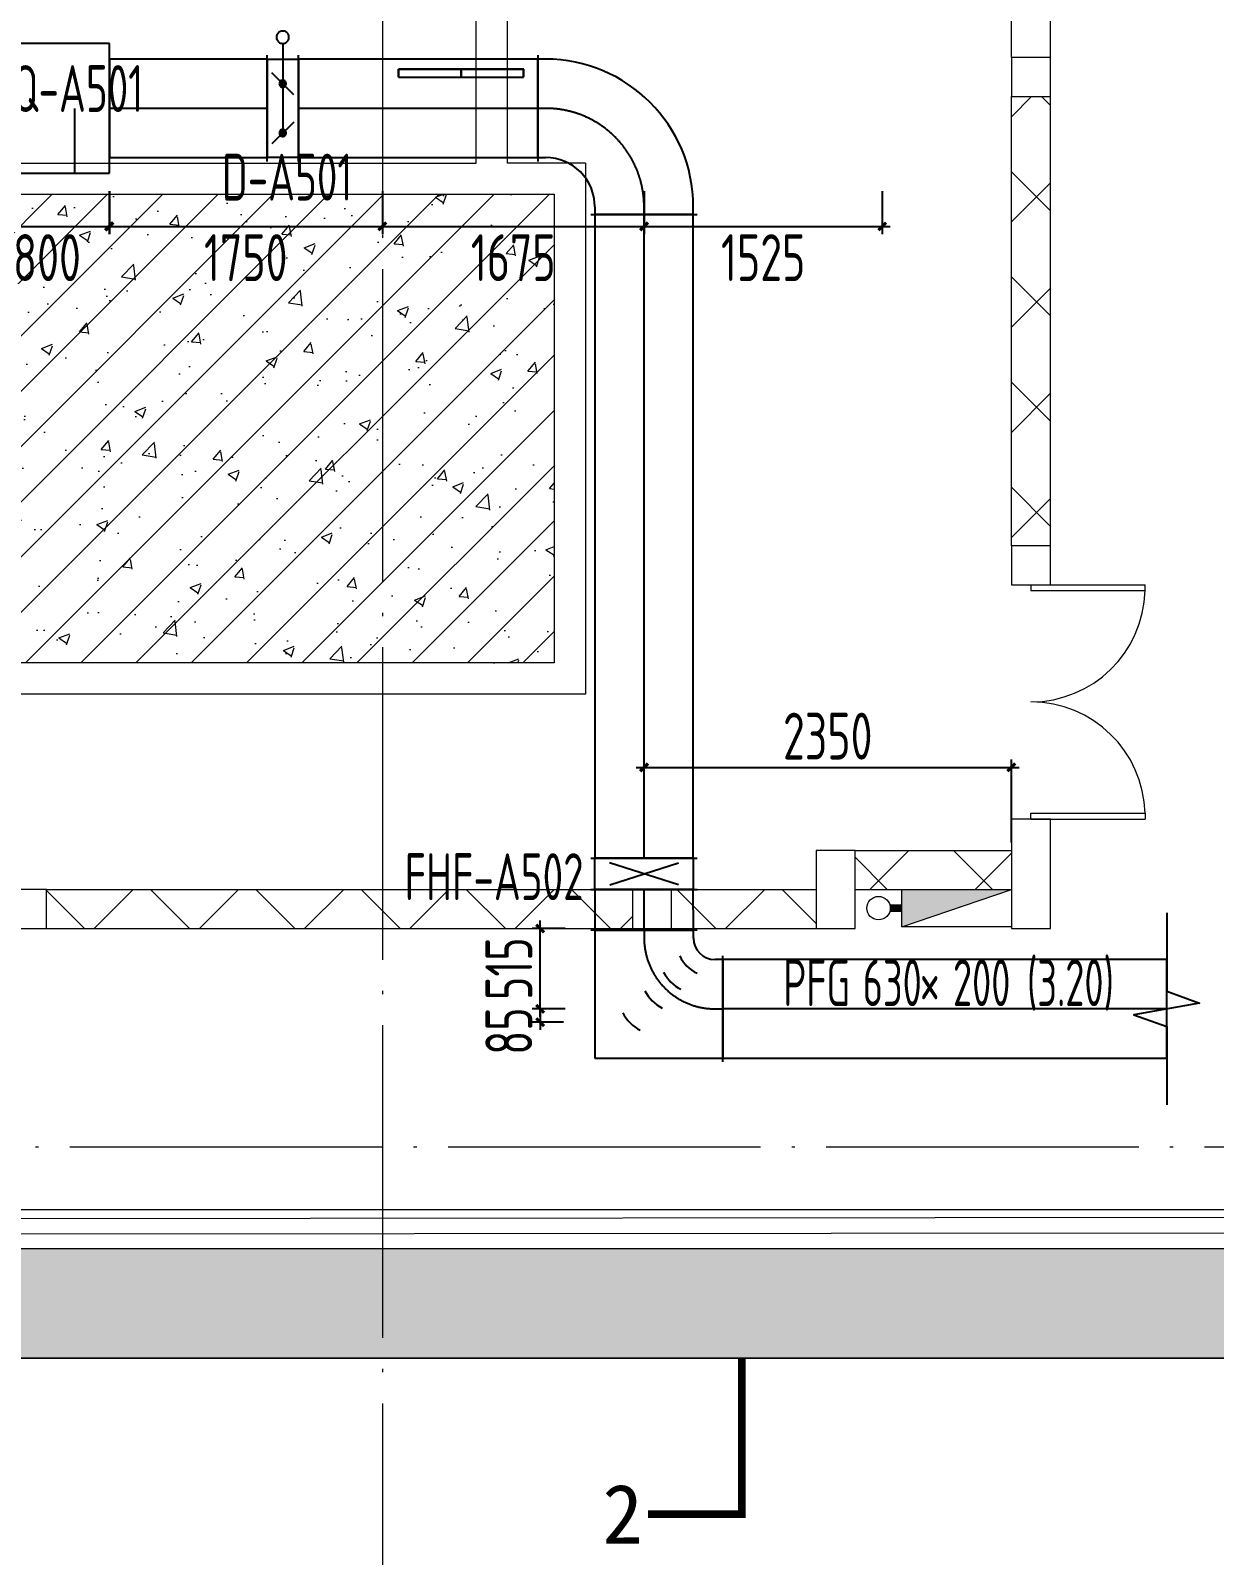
# Model space of a CAD drawing. Extents: x 13114849 to 13479250, y 160225 to 278773.
# Drawn here: x 13254146 to 13261722, y 182245 to 192008 of the extents above; entities that cross this region are included whole.
import ezdxf

# ---------------------------------------------------------------- set-up
doc = ezdxf.new("R2010")
doc.units = 0
doc.header["$LTSCALE"] = 1000
doc.header["$MEASUREMENT"] = 0
doc.linetypes.add('CENTER2', pattern=[28.575, 19.05, -3.175, 3.175, -3.175])
doc.linetypes.add('DOTE', pattern=[2.42, 2, -0.2, 0.02, -0.2])
for name, color, linetype in [('DIM_SYMB', 3, 'Continuous'), ('DUCT-X-P中心线', 5, 'CENTER2'), ('DUCT-X-P标注', 7, 'Continuous'), ('DUCT-X-P法兰', 2, 'Continuous'), ('DUCT-X-P管', 31, 'Continuous'), ('DUCT-X-P管端线', 2, 'Continuous'), ('DUCT-X-P阀门', 7, 'Continuous'), ('Hvac-Hide', 8, 'Continuous'), ('PUB_TEXT', 8, 'Continuous')]:
    doc.layers.add(name, color=color, linetype=linetype)
doc.layers.add('建筑底图', color=8, linetype='Continuous', lineweight=13)
doc.styles.add('67', font='gbenor.shx', dxfattribs={"width": 0.7, "bigfont": 'hztxt.shx'})
doc.styles.add('du', font='gbenor.shx', dxfattribs={"width": 0.8, "bigfont": 'hztxt.shx'})
doc.styles.add('宋体', font='')
doc.styles.get('宋体').set_extended_font_data('SimSun')
doc.dimstyles.new('67', dxfattribs={"dimscale": 100, "dimtxt": 3, "dimasz": 0.5, "dimexe": 0.5, "dimexo": 2, "dimgap": 0.5, "dimtad": 2, "dimdec": 0, "dimrnd": 5, "dimzin": 0, "dimdsep": 46, "dimtxsty": 'du', "dimblk": 'ARCHTICK', "dimcen": 0, "dimdle": 0.5, "dimclrd": 256, "dimclre": 256, "dimclrt": 256, "dimazin": 0, "dimtfac": 1, "dimtdec": 0, "dimtix": 1, "dimtmove": 2, "dimatfit": 3, "dimfxl": 1, "dimtolj": 1, "dimtzin": 0, "dimlwd": -1, "dimlwe": -1, "dimarcsym": 0})
pattern_1 = [(45, (0, 0), (-336.759605, 336.759605), []), (135, (0, 0), (-336.759605, -336.759605), [])]
pattern_2 = [(45, (793255.26, 8e-09), (-176.7766953, 176.7766953), []), (50, (793255.26, 8e-09), (717.260183, -62.752135), [75, -825]), (355, (793255.26, 8e-09), (-138.751334, 752.192134), [60, -660]), (100.4514, (793315, -5.2), (578.50938, 689.439542), [63.74019, -701.14211]), (46.1842, (793255.26, 200), (1067.24105, -165.519014), [112.5, -1237.5]), (96.6356, (793344.2, 186.2), (934.662706, 974.11787), [95.61029, -1051.713]), (351.1842, (793255.3, 200), (934.66195, 974.1186), [90, -990]), (21, (793355.26, 150), (596.907052, -402.61889), [75, -825]), (326, (793355.26, 150), (243.31533, 725.150045), [60, -660]), (71.4514, (793405, 116.45), (840.22263, 322.530497), [63.74019, -701.14211]), (37.5, (793255.26, 8e-09), (12.1598553, 332.893854), [0, -652, 0, -670, 0, -662.5]), (7.5, (793255.26, 8e-09), (263.069537, 394.411712), [0, -382, 0, -637, 0, -252.5]), (327.5, (793032.26, 8e-09), (533.822436, -22.554872), [0, -250, 0, -780, 0, -1035]), (317.5, (792932.26, 8e-09), (583.18617, 100.104982), [0, -325, 0, -518, 0, -735])]

# ---------------------------------------------------------------- blocks, each defined once
blk = doc.blocks.new('_ArchTick')
at = {"color": 0, "linetype": 'ByBlock', "const_width": 0.4}
blk.add_lwpolyline([(-0.5, -0.5), (0.5, 0.5)], dxfattribs=at)
blk = doc.blocks.new('*D202')
at = {"layer": 'DUCT-X-P标注', "transparency": 16777216}
for p, q in [((13257406.8, 185744.7), (13257406.8, 185794.7)), ((13257566.8, 185744.7), (13257356.8, 185744.7)), ((13257406.8, 185744.7), (13257406.8, 185659.6)), ((13257555.5, 185659.6), (13257356.8, 185659.6)), ((13257406.8, 185659.6), (13257406.8, 185609.6))]:
    blk.add_line(p, q, dxfattribs=at)
at = {"layer": 'DUCT-X-P标注', "transparency": 16777216, "xscale": 50, "yscale": 50, "zscale": 50}
for p, rotation in [((13257406.8, 185744.7), 270), ((13257406.8, 185659.6), 90)]:
    blk.add_blockref('_ArchTick', p, dxfattribs=dict(at, rotation=rotation))
at = {"layer": 'DUCT-X-P标注', "transparency": 16777216, "insert": (13257206.8, 185602.1), "char_height": 300, "attachment_point": 5, "rotation": 90, "style": 'du'}
blk.add_mtext('\\A1;85', dxfattribs=at)
blk = doc.blocks.new('*D201')
at = {"layer": 'DUCT-X-P标注', "transparency": 16777216}
for p, q in [((13257406.8, 185694.7), (13257406.8, 186309.5)), ((13257566.8, 186259.5), (13257356.8, 186259.5)), ((13257566.8, 185744.7), (13257356.8, 185744.7))]:
    blk.add_line(p, q, dxfattribs=at)
at = {"layer": 'DUCT-X-P标注', "transparency": 16777216, "xscale": 50, "yscale": 50, "zscale": 50}
for p, rotation in [((13257406.8, 186259.5), 90), ((13257406.8, 185744.7), 270)]:
    blk.add_blockref('_ArchTick', p, dxfattribs=dict(at, rotation=rotation))
at = {"layer": 'DUCT-X-P标注', "transparency": 16777216, "insert": (13257206.8, 186002.1), "char_height": 300, "attachment_point": 5, "rotation": 90, "style": 'du'}
blk.add_mtext('\\A1;515', dxfattribs=at)
blk = doc.blocks.new('*D167')
at = {"layer": 'DUCT-X-P标注', "transparency": 16777216}
for p, q in [((13258072.2, 190979.4), (13258072.2, 190703.7)), ((13259596, 190979.4), (13259596, 190703.7)), ((13258022.2, 190753.7), (13259646, 190753.7))]:
    blk.add_line(p, q, dxfattribs=at)
at = {"layer": 'DUCT-X-P标注', "transparency": 16777216, "xscale": 50, "yscale": 50, "zscale": 50, "rotation": 180}
blk.add_blockref('_ArchTick', (13258072.2, 190753.7), dxfattribs=at)
at = {"layer": 'DUCT-X-P标注', "transparency": 16777216, "xscale": 50, "yscale": 50, "zscale": 50}
blk.add_blockref('_ArchTick', (13259596, 190753.7), dxfattribs=at)
at = {"layer": 'DUCT-X-P标注', "transparency": 16777216, "insert": (13258834.1, 190553.7), "char_height": 300, "attachment_point": 5, "style": 'du'}
blk.add_mtext('\\A1;1525', dxfattribs=at)
blk = doc.blocks.new('*D166')
at = {"layer": 'DUCT-X-P标注', "transparency": 16777216}
for p, q in [((13256397.4, 190979.4), (13256397.4, 190703.7)), ((13258072.2, 190979.4), (13258072.2, 190703.7)), ((13256347.4, 190753.7), (13258122.2, 190753.7))]:
    blk.add_line(p, q, dxfattribs=at)
at = {"layer": 'DUCT-X-P标注', "transparency": 16777216, "xscale": 50, "yscale": 50, "zscale": 50, "rotation": 180}
blk.add_blockref('_ArchTick', (13256397.4, 190753.7), dxfattribs=at)
at = {"layer": 'DUCT-X-P标注', "transparency": 16777216, "xscale": 50, "yscale": 50, "zscale": 50}
blk.add_blockref('_ArchTick', (13258072.2, 190753.7), dxfattribs=at)
at = {"layer": 'DUCT-X-P标注', "transparency": 16777216, "insert": (13257234.8, 190553.7), "char_height": 300, "attachment_point": 5, "style": 'du'}
blk.add_mtext('\\A1;1675', dxfattribs=at)
blk = doc.blocks.new('*D165')
at = {"layer": 'DUCT-X-P标注', "transparency": 16777216}
for p, q in [((13254648.8, 190979.4), (13254648.8, 190703.7)), ((13256397.4, 190979.4), (13256397.4, 190703.7)), ((13254598.8, 190753.7), (13256447.4, 190753.7))]:
    blk.add_line(p, q, dxfattribs=at)
at = {"layer": 'DUCT-X-P标注', "transparency": 16777216, "xscale": 50, "yscale": 50, "zscale": 50, "rotation": 180}
blk.add_blockref('_ArchTick', (13254648.8, 190753.7), dxfattribs=at)
at = {"layer": 'DUCT-X-P标注', "transparency": 16777216, "xscale": 50, "yscale": 50, "zscale": 50}
blk.add_blockref('_ArchTick', (13256397.4, 190753.7), dxfattribs=at)
at = {"layer": 'DUCT-X-P标注', "transparency": 16777216, "insert": (13255523.1, 190553.7), "char_height": 300, "attachment_point": 5, "style": 'du'}
blk.add_mtext('\\A1;1750', dxfattribs=at)
blk = doc.blocks.new('*D164')
at = {"layer": 'DUCT-X-P标注', "transparency": 16777216}
for p, q in [((13253850.6, 190979.4), (13253850.6, 190703.7)), ((13254651, 190979.4), (13254651, 190703.7)), ((13253800.6, 190753.7), (13254701, 190753.7))]:
    blk.add_line(p, q, dxfattribs=at)
at = {"layer": 'DUCT-X-P标注', "transparency": 16777216, "xscale": 50, "yscale": 50, "zscale": 50, "rotation": 180}
blk.add_blockref('_ArchTick', (13253850.6, 190753.7), dxfattribs=at)
at = {"layer": 'DUCT-X-P标注', "transparency": 16777216, "xscale": 50, "yscale": 50, "zscale": 50}
blk.add_blockref('_ArchTick', (13254651, 190753.7), dxfattribs=at)
at = {"layer": 'DUCT-X-P标注', "transparency": 16777216, "insert": (13254250.8, 190553.7), "char_height": 300, "attachment_point": 5, "style": 'du'}
blk.add_mtext('\\A1;800', dxfattribs=at)
blk = doc.blocks.new('*D87')
at = {"layer": 'DUCT-X-P标注', "transparency": 16777216}
for p, q in [((13258072.3, 186809.5), (13258072.3, 187340.7)), ((13260422.4, 186809.5), (13260422.4, 187340.7)), ((13258022.3, 187290.7), (13260472.4, 187290.7))]:
    blk.add_line(p, q, dxfattribs=at)
at = {"layer": 'DUCT-X-P标注', "transparency": 16777216, "xscale": 50, "yscale": 50, "zscale": 50, "rotation": 180}
blk.add_blockref('_ArchTick', (13258072.3, 187290.7), dxfattribs=at)
at = {"layer": 'DUCT-X-P标注', "transparency": 16777216, "xscale": 50, "yscale": 50, "zscale": 50}
blk.add_blockref('_ArchTick', (13260422.4, 187290.7), dxfattribs=at)
at = {"layer": 'DUCT-X-P标注', "transparency": 16777216, "insert": (13259247.4, 187490.7), "char_height": 300, "attachment_point": 5, "style": 'du'}
blk.add_mtext('\\A1;2350', dxfattribs=at)
blk = doc.blocks.new('_FZH')
blk.add_lwpolyline([(-0.5, -0.5), (0.5, -0.5), (0.5, 0.5), (-0.5, 0.5)], close=True)
blk = doc.blocks.new('$DorLib2D$00000002')
for p, q in [((-0.5, 0), (-0.5, 0.4875)), ((-0.475, 0.4875), (-0.5, 0.4875)), ((-0.475, 0), (-0.475, 0.4875)), ((0.475, 0), (0.475, 0.4875)), ((0.475, 0.4875), (0.5, 0.4875)), ((0.5, 0), (0.5, 0.4875)), ((-0.5, 0), (-0.475, 0)), ((0.5, 0), (0.475, 0))]:
    blk.add_line(p, q)
at = {"lineweight": 13}
for centre, start, end in [((-0.4875, 0), 0, 88.53072), ((0.4875, 0), 91.46928, 180)]:
    blk.add_arc(centre, 0.4875, start, end, dxfattribs=at)
blk = doc.blocks.new('3#消火栓')
at = {"ltscale": 3.5}
blk.add_hatch(color=256, dxfattribs=at).paths.add_polyline_path([(-350, 240), (-350, 0), (350, 240)])
blk.add_line((-350, 0), (350, 240))
blk.add_lwpolyline([(-350, 240), (350, 240), (350, 0), (-350, 0)], close=True)
at = {"const_width": 50}
blk.add_lwpolyline([(-350, 120), (-425, 120)], dxfattribs=at)
blk.add_circle((-500, 120), 75)

msp = doc.modelspace()

# ---------------------------------------------------------------- hatches: boundary and pattern name
at = {"layer": '建筑底图'}
h = msp.add_hatch(dxfattribs=at)
h.set_pattern_fill('ANSI37', color=8, scale=300, style=0)
h.set_pattern_definition(pattern_1)
h.paths.add_polyline_path([(13260672.4, 194584.5), (13260422.4, 194584.5), (13260422.4, 191834.5), (13260672.4, 191834.5)])
h = msp.add_hatch(dxfattribs=at)
h.set_pattern_fill('ANSI37', color=8, scale=300, style=0)
h.set_pattern_definition(pattern_1)
h.paths.add_polyline_path([(13260672.4, 191584.5), (13260422.4, 191584.5), (13260422.4, 188709.5), (13260672.4, 188709.5)])
h = msp.add_hatch(dxfattribs=at)
h.set_pattern_fill('钢筋混凝土', color=8, scale=100, style=0)
h.set_pattern_definition(pattern_2)
h.paths.add_polyline_path([(13257497.4, 187959.5), (13248997.4, 187959.5), (13248997.4, 190959.5), (13257497.4, 190959.5)])
h = msp.add_hatch(dxfattribs=at)
h.set_pattern_fill('ANSI37', color=8, scale=300, style=0)
h.set_pattern_definition(pattern_1)
h.paths.add_polyline_path([(13260422.4, 186509.5), (13260422.4, 186759.5), (13259422.4, 186759.5), (13259422.4, 186509.5)])
h = msp.add_hatch(dxfattribs=at)
h.set_pattern_fill('ANSI37', color=8, scale=300, style=0)
h.set_pattern_definition(pattern_1)
h.paths.add_polyline_path([(13257997.4, 186259.5), (13257997.4, 186509.5), (13254247.4, 186509.5), (13254247.4, 186259.5)])
h = msp.add_hatch(dxfattribs=at)
h.set_pattern_fill('ANSI37', color=8, scale=300, style=0)
h.set_pattern_definition(pattern_1)
h.paths.add_polyline_path([(13259172.4, 186259.5), (13259172.4, 186509.5), (13258247.4, 186509.5), (13258247.4, 186259.5)])
h = msp.add_hatch(dxfattribs=at)
h.set_pattern_fill('钢筋混凝土', color=8, scale=100, style=0)
h.set_pattern_definition(pattern_2)
h.paths.add_polyline_path([(13271047.4, 184209.5), (13237197.4, 184209.5), (13237197.4, 183509.5), (13271047.4, 183509.5)])

# ---------------------------------------------------------------- linework, layer by layer
at = {"layer": 'DIM_SYMB', "const_width": 50}
msp.add_lwpolyline([(13258697.4, 183509.5), (13258697.4, 182509.5), (13258097.4, 182509.5)], dxfattribs=at)
at = {"layer": 'DUCT-X-P中心线'}
for p, q in [((13255659.6, 191509.4), (13254651, 191509.4)), ((13257392, 191509.4), (13255860, 191509.4)), ((13257442.2, 191509.4), (13257392.2, 191509.4)), ((13258072.2, 190829.5), (13258072.2, 190879.5)), ((13258072.3, 186709.7), (13258072.2, 190829.3)), ((13258072.4, 186248.5), (13258072.3, 186509.3)), ((13258072.4, 186248.3), (13258072.4, 186198.3)), ((13258526, 185744.7), (13258576, 185744.7)), ((13261416.5, 185744.7), (13258576.2, 185744.7))]:
    msp.add_line(p, q, dxfattribs=at)
for centre, radius, start, end in [((13257442.2, 190879.4), 630, 0.00216, 90), ((13258526, 186198.3), 453.6, 180.00228, 269.99959)]:
    msp.add_arc(centre, radius, start, end, dxfattribs=at)
at = {"layer": 'DUCT-X-P标注'}
msp.add_lwpolyline([(13261416.5, 186359.7), (13261416.5, 185857.2), (13261626.5, 185780.8), (13261206.5, 185706.7), (13261416.5, 185632.2), (13261416.5, 185129.7)], dxfattribs=at)
at = {"layer": 'DUCT-X-P法兰'}
for p, q in [((13254650.9, 191169.4), (13254650.9, 191849.4)), ((13255659.7, 191169.4), (13255659.7, 191849.4)), ((13255859.9, 191169.4), (13255859.9, 191849.4)), ((13257392.1, 191849.4), (13257392.1, 191169.4)), ((13257732.2, 190829.4), (13258412.2, 190829.4)), ((13257732.3, 186709.6), (13258412.3, 186709.6)), ((13257732.3, 186509.4), (13258412.3, 186509.4)), ((13258412.4, 186248.4), (13257732.4, 186248.4)), ((13258576.1, 185404.7), (13258576.1, 186084.7))]:
    msp.add_line(p, q, dxfattribs=at)
at = {"layer": 'DUCT-X-P管'}
for p, q in [((13254651, 191824.4), (13254651, 191194.4)), ((13255659.6, 191824.4), (13254651, 191824.4)), ((13255659.6, 191194.4), (13255659.6, 191824.4)), ((13255659.8, 191824.4), (13255859.8, 191824.4)), ((13255860, 191824.4), (13255860, 191194.4)), ((13257392, 191824.4), (13255860, 191824.4)), ((13257392, 191194.4), (13257392, 191824.4)), ((13257442.2, 191824.4), (13257392.2, 191824.4)), ((13254651, 191194.4), (13255659.6, 191194.4)), ((13255859.8, 191194.4), (13255659.8, 191194.4)), ((13255860, 191194.4), (13257392, 191194.4)), ((13257392.2, 191194.4), (13257442.2, 191194.4)), ((13257757.2, 190879.5), (13257757.2, 190829.5)), ((13258387.2, 190829.5), (13258387.2, 190879.5)), ((13257757.2, 190829.3), (13257757.3, 186709.7)), ((13258387.2, 190829.3), (13257757.2, 190829.3)), ((13258387.3, 186709.7), (13258387.2, 190829.3)), ((13257757.3, 186709.7), (13258387.3, 186709.7)), ((13257757.3, 186509.5), (13257757.3, 186709.5)), ((13258387.3, 186709.5), (13258387.3, 186509.5)), ((13257757.3, 186509.3), (13257757.4, 186248.5)), ((13258387.3, 186509.3), (13257757.3, 186509.3)), ((13258387.4, 186248.5), (13258387.3, 186509.3)), ((13257757.4, 186248.5), (13258387.4, 186248.5)), ((13257757.4, 186248.3), (13257757.4, 185429.7)), ((13258387.4, 186198.3), (13258387.4, 186248.3)), ((13258576, 186059.7), (13258526, 186059.7)), ((13258576.2, 186059.7), (13258576.2, 185429.7)), ((13261416.5, 186059.7), (13258576.2, 186059.7)), ((13261416.5, 185429.7), (13261416.5, 186059.7)), ((13257757.4, 185429.7), (13258576, 185429.7)), ((13258576.2, 185429.7), (13261416.5, 185429.7))]:
    msp.add_line(p, q, dxfattribs=at)
for centre, radius, start, end in [((13257442.2, 190879.4), 945, 0.00216, 90), ((13257442.2, 190879.4), 315, 0.00216, 90), ((13258526, 186198.3), 138.6, 180.00228, 269.99959)]:
    msp.add_arc(centre, radius, start, end, dxfattribs=at)
at = {"layer": 'DUCT-X-P管端线'}
for p, q in [((13254650.8, 191824.4), (13254650.8, 191194.4)), ((13255659.8, 191824.4), (13255659.8, 191194.4)), ((13255859.8, 191824.4), (13255859.8, 191194.4)), ((13257392.2, 191824.4), (13257392.2, 191194.4)), ((13258387.2, 190829.5), (13257757.2, 190829.5)), ((13258387.3, 186709.5), (13257757.3, 186709.5)), ((13258387.3, 186509.5), (13257757.3, 186509.5)), ((13258387.4, 186248.3), (13257757.4, 186248.3)), ((13258576, 185429.7), (13258576, 186059.7))]:
    msp.add_line(p, q, dxfattribs=at)
for centre in [(13258526, 186198.3), (13258423.4, 186095.8), (13258303.2, 185975.6), (13258161.8, 185834.1)]:
    msp.add_arc(centre, 253.6, 207.00094, 243.00094, dxfattribs=at)
at = {"layer": 'DUCT-X-P阀门'}
for p, q in [((13255720.7, 191972.8), (13255719.9, 191967.2)), ((13255719.9, 191967.2), (13255719.9, 191961.7)), ((13255719.9, 191961.7), (13255720.7, 191956.1)), ((13255722.2, 191978.1), (13255720.7, 191972.8)), ((13255720.7, 191956.1), (13255722.2, 191950.8)), ((13255724.5, 191983.2), (13255722.2, 191978.1)), ((13255722.2, 191950.8), (13255724.5, 191945.7)), ((13255727.4, 191988), (13255724.5, 191983.2)), ((13255724.5, 191945.7), (13255727.4, 191940.9)), ((13255731, 191992.2), (13255727.4, 191988)), ((13255727.4, 191940.9), (13255731, 191936.7)), ((13255735.2, 191996), (13255731, 191992.2)), ((13255731, 191936.7), (13255735.2, 191932.9)), ((13255739.8, 191999.1), (13255735.2, 191996)), ((13255735.2, 191932.9), (13255739.8, 191929.8)), ((13255744.8, 192001.5), (13255739.8, 191999.1)), ((13255739.8, 191929.8), (13255744.8, 191927.4)), ((13255750.1, 192003.3), (13255744.8, 192001.5)), ((13255744.8, 191927.4), (13255750.1, 191925.6)), ((13255755.6, 192004.2), (13255750.1, 192003.3)), ((13255761.2, 192004.4), (13255755.6, 192004.2)), ((13255766.7, 192003.8), (13255761.2, 192004.4)), ((13255772.2, 192002.5), (13255766.7, 192003.8)), ((13255766.7, 191925.1), (13255772.2, 191926.4)), ((13255777.3, 192000.4), (13255772.2, 192002.5)), ((13255772.2, 191926.4), (13255777.3, 191928.5)), ((13255782.2, 191997.6), (13255777.3, 192000.4)), ((13255777.3, 191928.5), (13255782.2, 191931.3)), ((13255786.6, 191994.2), (13255782.2, 191997.6)), ((13255782.2, 191931.3), (13255786.6, 191934.7)), ((13255790.4, 191990.2), (13255786.6, 191994.2)), ((13255786.6, 191934.7), (13255790.4, 191938.7)), ((13255793.7, 191985.6), (13255790.4, 191990.2)), ((13255790.4, 191938.7), (13255793.7, 191943.2)), ((13255796.3, 191980.7), (13255793.7, 191985.6)), ((13255793.7, 191943.2), (13255796.3, 191948.2)), ((13255798.3, 191975.5), (13255796.3, 191980.7)), ((13255796.3, 191948.2), (13255798.3, 191953.4)), ((13255799.4, 191970), (13255798.3, 191975.5)), ((13255798.3, 191953.4), (13255799.4, 191958.9)), ((13255799.8, 191964.4), (13255799.4, 191970)), ((13255799.4, 191958.9), (13255799.8, 191964.4)), ((13254650.8, 191924.4), (13253850.8, 191924.4)), ((13254650.8, 191094.4), (13254650.8, 191924.4)), ((13255750.1, 191925.6), (13255755.6, 191924.7)), ((13255755.6, 191924.7), (13255761.2, 191924.5)), ((13255759.8, 191924.4), (13255759.8, 191824.4)), ((13255761.2, 191924.5), (13255766.7, 191925.1)), ((13255829.8, 191596.9), (13255689.8, 191736.9)), ((13255759.8, 191824.4), (13255759.8, 191509.4)), ((13255738, 191671), (13255737.6, 191666.9)), ((13255737.6, 191666.9), (13255738, 191662.9)), ((13255739.1, 191675), (13255738, 191671)), ((13255738, 191662.9), (13255739.1, 191658.9)), ((13255741, 191678.6), (13255739.1, 191675)), ((13255739.1, 191658.9), (13255741, 191655.3)), ((13255743.4, 191681.9), (13255741, 191678.6)), ((13255741, 191655.3), (13255743.4, 191652)), ((13255746.4, 191684.6), (13255743.4, 191681.9)), ((13255743.4, 191652), (13255746.4, 191649.3)), ((13255745.2, 191670.3), (13255744.8, 191666.9)), ((13255744.8, 191666.9), (13255745.2, 191663.6)), ((13255746.3, 191673.5), (13255745.2, 191670.3)), ((13255745.2, 191663.6), (13255746.3, 191660.4)), ((13255748.1, 191676.3), (13255746.3, 191673.5)), ((13255746.3, 191660.4), (13255748.1, 191657.6)), ((13255749.9, 191686.8), (13255746.4, 191684.6)), ((13255746.4, 191649.3), (13255749.9, 191647.1)), ((13255750.4, 191678.7), (13255748.1, 191676.3)), ((13255748.1, 191657.6), (13255750.4, 191655.2)), ((13255750, 191671.2), (13255749.2, 191668.4)), ((13255749.2, 191668.4), (13255749.2, 191665.5)), ((13255749.2, 191665.5), (13255750, 191662.7)), ((13255753.7, 191688.3), (13255749.9, 191686.8)), ((13255749.9, 191647.1), (13255753.7, 191645.6)), ((13255751.5, 191673.7), (13255750, 191671.2)), ((13255750, 191662.7), (13255751.5, 191660.2)), ((13255753.3, 191680.5), (13255750.4, 191678.7)), ((13255750.4, 191655.2), (13255753.3, 191653.4)), ((13255753.6, 191675.7), (13255751.5, 191673.7)), ((13255751.5, 191660.2), (13255753.6, 191658.2)), ((13255756.5, 191681.6), (13255753.3, 191680.5)), ((13255753.3, 191653.4), (13255756.5, 191652.3)), ((13255756.2, 191677.1), (13255753.6, 191675.7)), ((13255753.6, 191658.2), (13255756.2, 191656.8)), ((13255757.8, 191689), (13255753.7, 191688.3)), ((13255753.7, 191645.6), (13255757.8, 191644.9)), ((13255759.1, 191677.7), (13255756.2, 191677.1)), ((13255756.2, 191656.8), (13255759.1, 191656.2)), ((13255759.8, 191682), (13255756.5, 191681.6)), ((13255756.5, 191652.3), (13255759.8, 191651.9)), ((13255761.8, 191689), (13255757.8, 191689)), ((13255757.8, 191644.9), (13255761.8, 191644.9)), ((13255762, 191677.5), (13255759.1, 191677.7)), ((13255759.1, 191656.2), (13255762, 191656.4)), ((13255763.1, 191681.6), (13255759.8, 191682)), ((13255759.8, 191666.9), (13255759.8, 191351.9)), ((13255759.8, 191651.9), (13255763.1, 191652.3)), ((13255765.9, 191688.3), (13255761.8, 191689)), ((13255761.8, 191644.9), (13255765.9, 191645.6)), ((13255764.7, 191676.5), (13255762, 191677.5)), ((13255762, 191656.4), (13255764.7, 191657.4)), ((13255766.3, 191680.5), (13255763.1, 191681.6)), ((13255763.1, 191652.3), (13255766.3, 191653.4)), ((13255767.1, 191674.8), (13255764.7, 191676.5)), ((13255764.7, 191657.4), (13255767.1, 191659.1)), ((13255769.7, 191686.8), (13255765.9, 191688.3)), ((13255765.9, 191645.6), (13255769.7, 191647.1)), ((13255769.2, 191678.7), (13255766.3, 191680.5)), ((13255766.3, 191653.4), (13255769.2, 191655.2)), ((13255769, 191672.5), (13255767.1, 191674.8)), ((13255767.1, 191659.1), (13255769, 191661.4)), ((13255770.1, 191669.8), (13255769, 191672.5)), ((13255769, 191661.4), (13255770.1, 191664.1)), ((13255771.5, 191676.3), (13255769.2, 191678.7)), ((13255769.2, 191655.2), (13255771.5, 191657.6)), ((13255773.2, 191684.6), (13255769.7, 191686.8)), ((13255769.7, 191647.1), (13255773.2, 191649.3)), ((13255770.5, 191666.9), (13255770.1, 191669.8)), ((13255770.1, 191664.1), (13255770.5, 191666.9)), ((13255773.3, 191673.5), (13255771.5, 191676.3)), ((13255771.5, 191657.6), (13255773.3, 191660.4)), ((13255776.2, 191681.9), (13255773.2, 191684.6)), ((13255773.2, 191649.3), (13255776.2, 191652)), ((13255774.4, 191670.3), (13255773.3, 191673.5)), ((13255773.3, 191660.4), (13255774.4, 191663.6)), ((13255774.8, 191666.9), (13255774.4, 191670.3)), ((13255774.4, 191663.6), (13255774.8, 191666.9)), ((13255778.6, 191678.6), (13255776.2, 191681.9)), ((13255776.2, 191652), (13255778.6, 191655.3)), ((13255780.5, 191675), (13255778.6, 191678.6)), ((13255778.6, 191655.3), (13255780.5, 191658.9)), ((13255781.6, 191671), (13255780.5, 191675)), ((13255780.5, 191658.9), (13255781.6, 191662.9)), ((13255782, 191666.9), (13255781.6, 191671)), ((13255781.6, 191662.9), (13255782, 191666.9)), ((13254428.4, 191094.4), (13254428.4, 191509.4)), ((13255829.8, 191421.9), (13255689.8, 191281.9)), ((13255738, 191356), (13255737.6, 191351.9)), ((13255737.6, 191351.9), (13255738, 191347.9)), ((13255739.1, 191360), (13255738, 191356)), ((13255738, 191347.9), (13255739.1, 191343.9)), ((13255741, 191363.6), (13255739.1, 191360)), ((13255739.1, 191343.9), (13255741, 191340.3)), ((13255743.4, 191366.9), (13255741, 191363.6)), ((13255746.4, 191369.6), (13255743.4, 191366.9)), ((13255745.2, 191355.3), (13255744.8, 191351.9)), ((13255744.8, 191351.9), (13255745.2, 191348.6)), ((13255746.3, 191358.5), (13255745.2, 191355.3)), ((13255745.2, 191348.6), (13255746.3, 191345.4)), ((13255748.1, 191361.3), (13255746.3, 191358.5)), ((13255746.3, 191345.4), (13255748.1, 191342.6)), ((13255749.9, 191371.8), (13255746.4, 191369.6)), ((13255750.4, 191363.7), (13255748.1, 191361.3)), ((13255748.1, 191342.6), (13255750.4, 191340.2)), ((13255750, 191356.2), (13255749.2, 191353.4)), ((13255749.2, 191353.4), (13255749.2, 191350.5)), ((13255749.2, 191350.5), (13255750, 191347.7)), ((13255753.7, 191373.3), (13255749.9, 191371.8)), ((13255751.5, 191358.7), (13255750, 191356.2)), ((13255750, 191347.7), (13255751.5, 191345.2)), ((13255753.3, 191365.5), (13255750.4, 191363.7)), ((13255753.6, 191360.7), (13255751.5, 191358.7)), ((13255751.5, 191345.2), (13255753.6, 191343.2)), ((13255756.5, 191366.6), (13255753.3, 191365.5)), ((13255756.2, 191362.1), (13255753.6, 191360.7)), ((13255753.6, 191343.2), (13255756.2, 191341.8)), ((13255757.8, 191374), (13255753.7, 191373.3)), ((13255759.1, 191362.7), (13255756.2, 191362.1)), ((13255756.2, 191341.8), (13255759.1, 191341.2)), ((13255759.8, 191367), (13255756.5, 191366.6)), ((13255761.8, 191374), (13255757.8, 191374)), ((13255762, 191362.5), (13255759.1, 191362.7)), ((13255759.1, 191341.2), (13255762, 191341.4)), ((13255763.1, 191366.6), (13255759.8, 191367)), ((13255765.9, 191373.3), (13255761.8, 191374)), ((13255764.7, 191361.5), (13255762, 191362.5)), ((13255762, 191341.4), (13255764.7, 191342.4)), ((13255766.3, 191365.5), (13255763.1, 191366.6)), ((13255767.1, 191359.8), (13255764.7, 191361.5)), ((13255764.7, 191342.4), (13255767.1, 191344.1)), ((13255769.7, 191371.8), (13255765.9, 191373.3)), ((13255769.2, 191363.7), (13255766.3, 191365.5)), ((13255769, 191357.5), (13255767.1, 191359.8)), ((13255767.1, 191344.1), (13255769, 191346.4)), ((13255770.1, 191354.8), (13255769, 191357.5)), ((13255769, 191346.4), (13255770.1, 191349.1)), ((13255771.5, 191361.3), (13255769.2, 191363.7)), ((13255769.2, 191340.2), (13255771.5, 191342.6)), ((13255773.2, 191369.6), (13255769.7, 191371.8)), ((13255770.5, 191351.9), (13255770.1, 191354.8)), ((13255770.1, 191349.1), (13255770.5, 191351.9)), ((13255773.3, 191358.5), (13255771.5, 191361.3)), ((13255771.5, 191342.6), (13255773.3, 191345.4)), ((13255776.2, 191366.9), (13255773.2, 191369.6)), ((13255774.4, 191355.3), (13255773.3, 191358.5)), ((13255773.3, 191345.4), (13255774.4, 191348.6)), ((13255774.8, 191351.9), (13255774.4, 191355.3)), ((13255774.4, 191348.6), (13255774.8, 191351.9)), ((13255778.6, 191363.6), (13255776.2, 191366.9)), ((13255780.5, 191360), (13255778.6, 191363.6)), ((13255778.6, 191340.3), (13255780.5, 191343.9)), ((13255781.6, 191356), (13255780.5, 191360)), ((13255780.5, 191343.9), (13255781.6, 191347.9)), ((13255782, 191351.9), (13255781.6, 191356)), ((13255781.6, 191347.9), (13255782, 191351.9)), ((13255741, 191340.3), (13255743.4, 191337)), ((13255743.4, 191337), (13255746.4, 191334.3)), ((13255746.4, 191334.3), (13255749.9, 191332.1)), ((13255749.9, 191332.1), (13255753.7, 191330.6)), ((13255750.4, 191340.2), (13255753.3, 191338.4)), ((13255753.3, 191338.4), (13255756.5, 191337.3)), ((13255753.7, 191330.6), (13255757.8, 191329.9)), ((13255756.5, 191337.3), (13255759.8, 191336.9)), ((13255757.8, 191329.9), (13255761.8, 191329.9)), ((13255759.8, 191336.9), (13255763.1, 191337.3)), ((13255761.8, 191329.9), (13255765.9, 191330.6)), ((13255763.1, 191337.3), (13255766.3, 191338.4)), ((13255765.9, 191330.6), (13255769.7, 191332.1)), ((13255766.3, 191338.4), (13255769.2, 191340.2)), ((13255769.7, 191332.1), (13255773.2, 191334.3)), ((13255773.2, 191334.3), (13255776.2, 191337)), ((13255776.2, 191337), (13255778.6, 191340.3)), ((13253850.8, 191094.4), (13254650.8, 191094.4)), ((13257757.3, 186709.5), (13258387.3, 186709.5)), ((13258292.8, 186539.5), (13257851.8, 186679.5)), ((13257851.9, 186539.4), (13258292.8, 186679.6)), ((13257757.3, 186509.5), (13258387.3, 186509.5))]:
    msp.add_line(p, q, dxfattribs=at)
at = {"layer": 'Hvac-Hide'}
for p, q in [((13256501.1, 191761), (13257301.6, 191761)), ((13257301.6, 191761), (13256501.1, 191761)), ((13256501.1, 191760.9), (13256901.1, 191760.9)), ((13256501.1, 191710.9), (13256501.1, 191760.9)), ((13256501.1, 191760.9), (13256501.1, 191709.5)), ((13257301.1, 191760.9), (13256501.1, 191760.9)), ((13256901.1, 191760.9), (13256901.1, 191710.9)), ((13256901.1, 191760.9), (13257301.1, 191760.9)), ((13256901.1, 191709.5), (13256901.1, 191760.9)), ((13257301.1, 191760.9), (13257301.1, 191759.5)), ((13257301.1, 191759.5), (13257301.1, 191760.9)), ((13257301.1, 191759.5), (13257301.1, 191710.9)), ((13257301.1, 191709.5), (13257301.1, 191759.5)), ((13256501.1, 191709.5), (13257301.1, 191709.5))]:
    msp.add_line(p, q, dxfattribs=at)
for radius, start, end in [(400, 359.79479, 360), (800, 359.8974, 0)]:
    msp.add_arc((13256501.1, 191710.9), radius, start, end, dxfattribs=at)
at = {"layer": '建筑底图', "color": 8, "linetype": 'DOTE'}
for p, q in [((13256397.4, 212259.5), (13256397.4, 180083)), ((13474197.4, 184859.5), (13119297.4, 184859.5))]:
    msp.add_line(p, q, dxfattribs=at)
at = {"layer": '建筑底图', "color": 8}
for p, q in [((13257197.4, 191159.5), (13257197.4, 206059.5)), ((13256997.4, 191159.5), (13256997.4, 204809.5)), ((13260422.4, 191834.5), (13260422.4, 194584.5)), ((13260672.4, 191834.5), (13260672.4, 194584.5)), ((13260422.4, 188709.5), (13260422.4, 191584.5)), ((13260672.4, 188709.5), (13260672.4, 191584.5)), ((13248997.4, 191159.5), (13256997.4, 191159.5)), ((13257697.4, 191159.5), (13257197.4, 191159.5)), ((13257697.4, 191159.5), (13257697.4, 187759.5)), ((13257697.4, 187759.5), (13248997.4, 187759.5)), ((13259422.4, 186759.5), (13260422.4, 186759.5)), ((13254247.4, 186509.5), (13257997.4, 186509.5)), ((13258247.4, 186509.5), (13259172.4, 186509.5)), ((13259422.4, 186509.5), (13260422.4, 186509.5)), ((13254247.4, 186259.5), (13257997.4, 186259.5)), ((13258247.4, 186259.5), (13259172.4, 186259.5)), ((13283547.4, 184427.6), (13247385.8, 184395.7)), ((13283447.4, 184327.5), (13247297.4, 184295.6)), ((13310897.4, 184209.5), (13206897.4, 184209.5)), ((13311597.4, 183509.5), (13207597.4, 183509.5))]:
    msp.add_line(p, q, dxfattribs=at)
for points in [[(13257497.4, 187959.5), (13248997.4, 187959.5), (13248997.4, 190959.5), (13257497.4, 190959.5)], [(13248997.4, 190959.5), (13257497.4, 190959.5), (13257497.4, 187959.5), (13248997.4, 187959.5)]]:
    msp.add_lwpolyline(points, close=True, dxfattribs=at)
for points in [[(13257497.4, 190959.5), (13257497.4, 187959.5), (13248997.4, 187959.5), (13248997.4, 190959.5)], [(13248997.4, 190959.5), (13257497.4, 190959.5)], [(13189447.4, 182909.5), (13206647.4, 182909.5), (13206647.4, 184459.5), (13274397.4, 184459.5)], [(13207597.4, 183509.5), (13311597.4, 183509.5), (13311597.4, 184159.5), (13438197.4, 184159.5)]]:
    msp.add_lwpolyline(points, dxfattribs=at)

# ---------------------------------------------------------------- block references
for p, xscale, yscale, zscale in [((13260547.4, 191709.5), 250, 250, 250), ((13260547.4, 188584.5), 250, 250, 250), ((13260547.4, 186609.5), 250.0000000018626, 700.0000011805096, 700.0000011805096), ((13259297.4, 186509.5), 250.0000001490116, 500.0000000244472, 500.0000000244472), ((13254122.4, 186384.5), 250, 250, 250), ((13258122.4, 186384.5), 250, 250, 250)]:
    msp.add_blockref('_FZH', p, dxfattribs=dict(at, xscale=xscale, yscale=yscale, zscale=zscale))
at = {"layer": '建筑底图', "color": 8, "xscale": -1500, "yscale": -1500, "zscale": -1500, "rotation": 90.000000000097}
msp.add_blockref('$DorLib2D$00000002', (13260547.4, 187709.5), dxfattribs=at)
at = {"layer": '建筑底图', "color": 8, "ltscale": 100}
msp.add_blockref('3#消火栓', (13260072.6, 186269.5), dxfattribs=at)

# ---------------------------------------------------------------- texts
at = {"layer": 'DUCT-X-P标注', "style": '67', "width": 0.75}
for s, p in [('XSQ-A501', (13253705.3, 191486.2, 11750)), ('D-A501', (13255370.6, 190919, 1335)), ('FHF-A502', (13256539.5, 186440.9, 1185))]:
    msp.add_text(s, height=300, dxfattribs=at).set_placement(p)
at = {"layer": 'DUCT-X-P标注', "color": 7, "style": '67', "width": 0.7}
for s, p in [('(3.20)', (13260522.2, 185762.2, 3300)), ('PFG', (13258963.1, 185762.2, 3300)), ('630', (13259471.4, 185762.2, 3300)), ('200', (13260048.9, 185762.2, 3300)), ('×', (13259838.9, 185762.2, 3300))]:
    msp.add_text(s, height=300, rotation=359.99959, dxfattribs=at).set_placement(p)
at = {"layer": 'PUB_TEXT', "color": 0, "style": '宋体'}
msp.add_text('2', height=379.7, dxfattribs=at).set_placement((13257805.6, 182321.1))

# ---------------------------------------------------------------- dimensions: what is measured, and where the dimension line sits
at = {"layer": 'DUCT-X-P标注'}
for base, p1, p2, picture, middle in [((13254651, 190753.7), (13253850.6, 191179.4, 3300), (13254651, 191179.4, 3300), '*D164', (13254250.8, 190553.7)), ((13256397.4, 190753.7), (13254648.8, 191179.4, 3300), (13256397.4, 191179.4, 3300), '*D165', (13255523.1, 190553.7)), ((13258072.2, 190753.7), (13256397.4, 191179.4, 3300), (13258072.2, 191179.4, 3300), '*D166', (13257234.8, 190553.7)), ((13259596, 190753.7), (13258072.2, 191179.4, 3300), (13259596, 191179.4, 3300), '*D167', (13258834.1, 190553.7)), ((13260422.4, 187290.7), (13258072.3, 186609.5, 3360), (13260422.4, 186609.5), '*D87', (13259247.4, 187490.7))]:
    dim = msp.add_linear_dim(base=base, p1=p1, p2=p2, dimstyle='67', dxfattribs=at)
    dim.commit()
    dim.dimension.update_dxf_attribs({"geometry": picture, "text_midpoint": middle})
dim = msp.add_linear_dim(base=(13257406.8, 186259.5), p1=(13257766.8, 185744.7, 3300), p2=(13257766.8, 186259.5), angle=90, dimstyle='67', dxfattribs=at)
dim.commit()
dim.dimension.update_dxf_attribs({"geometry": '*D201', "text_midpoint": (13257206.8, 186002.1)})
dim = msp.add_linear_dim(base=(13257406.8, 185659.6), p1=(13257766.8, 185744.7, 3300), p2=(13257755.5, 185659.6), angle=90, dimstyle='67', dxfattribs=at)
dim.commit()
dim.dimension.update_dxf_attribs({"geometry": '*D202', "text_midpoint": (13257206.8, 185602.1), "dimtype": 128})

doc.saveas('drawing.dxf')
